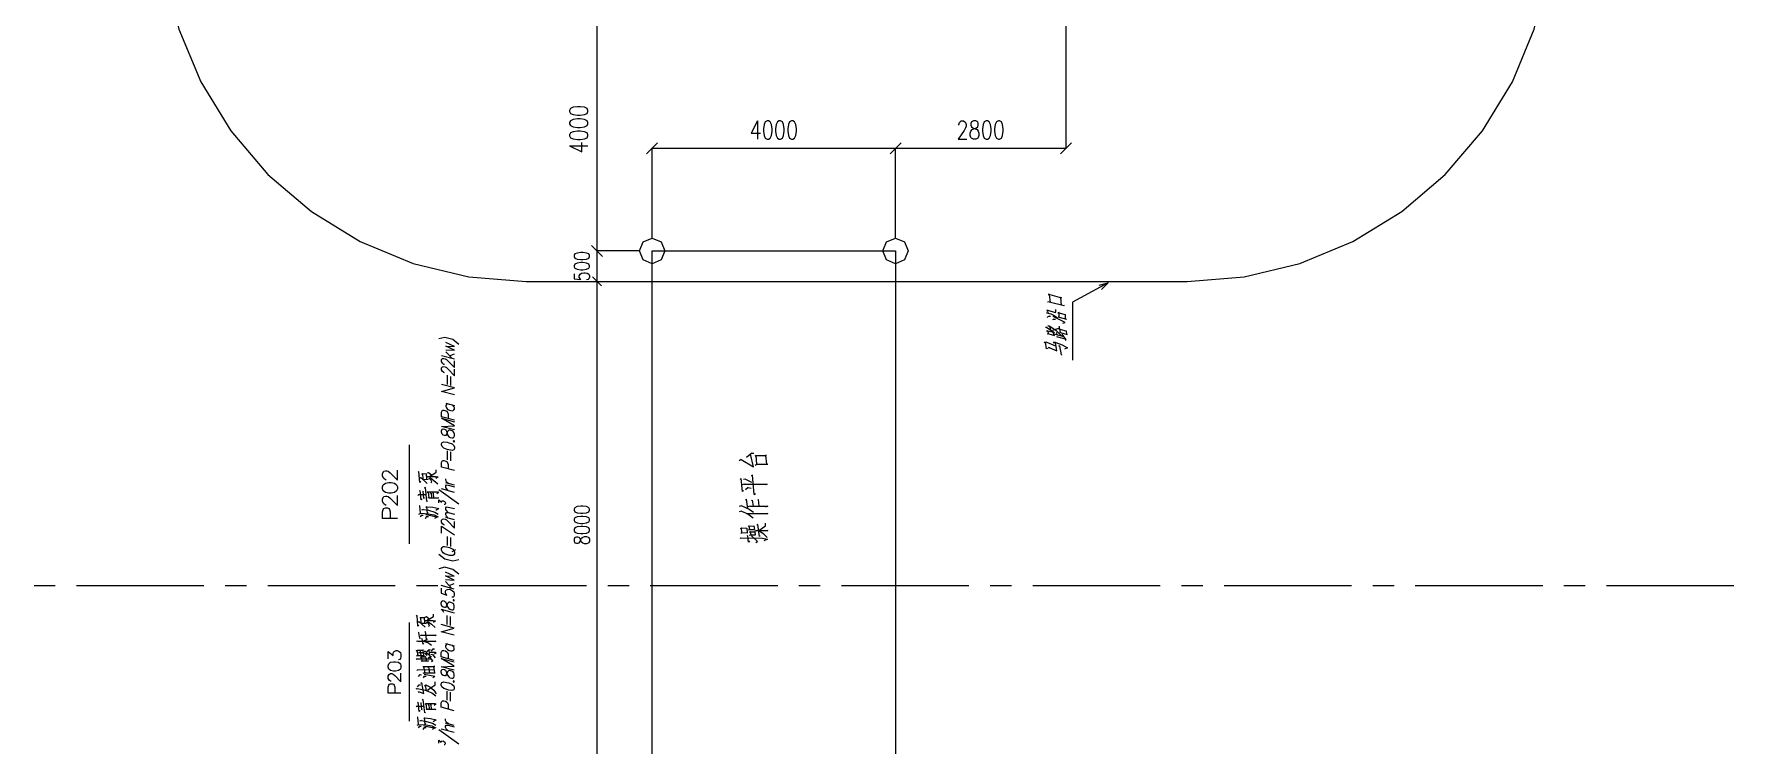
# Model space of a CAD drawing. Header units: millimetres. Extents: x 803 to 707111, y 130 to 2706464.
# Drawn here: x 650955 to 678892, y 2673467 to 2685161 of the extents above; entities that cross this region are included whole.
import ezdxf

# ---------------------------------------------------------------- set-up
doc = ezdxf.new("R2010")
doc.units = ezdxf.units.MM

msp = doc.modelspace()

# ---------------------------------------------------------------- linework, layer by layer
at = {"color": 0, "lineweight": 0}
for points in [[(653041, 2687097), (653115, 2686159), (653335, 2685243), (653695, 2684373), (654187, 2683571), (654799, 2682855), (655514, 2682244), (656317, 2681751), (657187, 2681391), (658102, 2681171), (659041, 2681098)], [(669904, 2681098), (670843, 2681171), (671758, 2681391), (672628, 2681751), (673431, 2682244), (674147, 2682855), (674758, 2683571), (675250, 2684373), (675610, 2685243), (675830, 2686159), (675904, 2687097)], [(660208, 2681598), (660208, 2685597)], [(667912, 2685607), (667912, 2683282)], [(662843, 2683734), (662743, 2683535), (662893, 2683535)], [(662843, 2683734), (662843, 2683435)], [(666153, 2683663), (666153, 2683677), (666162, 2683706), (666173, 2683720), (666192, 2683734), (666232, 2683734), (666253, 2683720), (666262, 2683706), (666272, 2683677), (666272, 2683649), (666262, 2683620), (666243, 2683577), (666143, 2683435), (666283, 2683435)], [(659757, 2683327), (659958, 2683227), (659958, 2683377)], [(659757, 2683327), (660058, 2683327)], [(661203, 2683374), (661023, 2683195)], [(661113, 2681811), (661113, 2683287)], [(661113, 2683284), (665113, 2683284)], [(665023, 2683195), (665203, 2683374)], [(665203, 2683374), (665023, 2683195)], [(665113, 2681811), (665113, 2683287)], [(665113, 2681811), (665113, 2683287)], [(665113, 2683284), (667912, 2683284)], [(667822, 2683195), (668002, 2683374)], [(660118, 2681688), (660298, 2681508)], [(660283, 2681523), (660133, 2681672)], [(660900, 2681598), (660205, 2681598)], [(660900, 2681598), (660206, 2681598)], [(660208, 2681098), (660208, 2681598)], [(661113, 2671598), (661113, 2681598)], [(661113, 2681598), (665113, 2681598)], [(665113, 2681598), (665113, 2671598)], [(659833, 2681223), (659833, 2681139), (659940, 2681131), (659928, 2681139), (659916, 2681165), (659916, 2681189), (659928, 2681214), (659952, 2681231), (659988, 2681239), (660011, 2681239), (660047, 2681231), (660071, 2681214), (660082, 2681189), (660082, 2681165), (660071, 2681139), (660059, 2681131), (660035, 2681122)], [(660283, 2681023), (660133, 2681173)], [(660133, 2681173), (660283, 2681023)], [(659041, 2681098), (669904, 2681098)], [(660210, 2681098), (660206, 2681098)], [(660210, 2681098), (660206, 2681098)], [(660208, 2673098), (660208, 2681098)], [(667658, 2680754), (667645, 2680882), (667620, 2680881), (667648, 2680882), (667843, 2680829), (667824, 2680834), (667837, 2680710)], [(668477, 2681002), (668019, 2680758)], [(668458, 2681037), (668609, 2681073)], [(668609, 2681073), (668477, 2681002)], [(668609, 2681073), (668495, 2680967)], [(667620, 2680574), (667614, 2680621), (667598, 2680621), (667614, 2680623), (667736, 2680586), (667749, 2680593), (667749, 2680636)], [(667639, 2680763), (667611, 2680757)], [(667639, 2680763), (667885, 2680700), (667872, 2680695)], [(668019, 2680758), (668019, 2679802)], [(667598, 2680340), (667576, 2680338)], [(667601, 2680581), (667592, 2680577)], [(667598, 2680340), (667727, 2680256)], [(667601, 2680581), (667667, 2680563), (667711, 2680543), (667739, 2680527), (667777, 2680497)], [(667636, 2680527), (667601, 2680505)], [(667642, 2680363), (667614, 2680367), (667651, 2680361), (667755, 2680290), (667834, 2680208)], [(667636, 2680527), (667658, 2680525)], [(667642, 2680363), (667661, 2680305)], [(667715, 2680479), (667692, 2680464)], [(667806, 2680332), (667692, 2680293)], [(667862, 2680411), (667903, 2680422), (667705, 2680521)], [(667715, 2680479), (667743, 2680475)], [(667803, 2680509), (667800, 2680585), (667781, 2680584), (667796, 2680584), (667900, 2680556), (667903, 2680486)], [(667803, 2680511), (667784, 2680509)], [(667803, 2680511), (667925, 2680478)], [(667806, 2680332), (667806, 2680364)], [(657937, 2680064), (657838, 2680141), (657708, 2680176), (657609, 2680152)], [(657722, 2679974), (657866, 2679966), (657722, 2680035), (657866, 2680028), (657722, 2680097)], [(667611, 2679997), (667592, 2679992), (667576, 2680101), (667554, 2680096), (667582, 2680103), (667743, 2680038)], [(667614, 2680285), (667595, 2680282), (667614, 2680287), (667708, 2680262), (667702, 2680263), (667708, 2680214)], [(667630, 2680235), (667607, 2680231)], [(667614, 2680285), (667623, 2680235)], [(667630, 2680235), (667724, 2680210), (667715, 2680211)], [(667648, 2680005), (667762, 2679959), (667743, 2680095), (667705, 2680095), (667746, 2680096), (667850, 2680056), (667938, 2680005), (667888, 2679986)], [(667715, 2680235), (667878, 2680193)], [(667771, 2680222), (667765, 2680253), (667755, 2680249)], [(667777, 2680188), (667758, 2680183)], [(667777, 2680188), (667903, 2680154)], [(667840, 2679889), (667815, 2680041), (667793, 2680036)], [(667824, 2680257), (667815, 2680311), (667796, 2680312), (667821, 2680311), (667925, 2680283), (667916, 2680286), (667922, 2680231)], [(667824, 2680257), (667809, 2680253)], [(667824, 2680257), (667932, 2680228), (667919, 2680228)], [(667916, 2680136), (667853, 2680231)], [(667916, 2680136), (667900, 2680126)], [(657866, 2679818), (657650, 2679876)], [(657701, 2679732), (657691, 2679735), (657670, 2679753), (657650, 2679783), (657650, 2679814), (657670, 2679833), (657691, 2679834), (657711, 2679828), (657732, 2679816), (657763, 2679790), (657866, 2679682), (657866, 2679793)], [(657825, 2679829), (657722, 2679943)], [(657783, 2679877), (657866, 2679910)], [(667648, 2680005), (667620, 2680005)], [(667840, 2679889), (667853, 2679895)], [(657701, 2679597), (657691, 2679599), (657670, 2679617), (657650, 2679647), (657650, 2679678), (657670, 2679697), (657691, 2679698), (657711, 2679692), (657732, 2679681), (657763, 2679654), (657866, 2679546), (657866, 2679657)], [(657742, 2679555), (657742, 2679406)], [(657804, 2679390), (657804, 2679538)], [(657866, 2679232), (657650, 2679289), (657866, 2679349), (657650, 2679407)], [(657866, 2678818), (657650, 2678876), (657650, 2678950), (657660, 2678972), (657670, 2678981), (657691, 2678982), (657722, 2678974), (657742, 2678962), (657752, 2678947), (657763, 2678920), (657763, 2678846)], [(657722, 2679097), (657866, 2679059)], [(657752, 2679089), (657732, 2679076), (657722, 2679060), (657722, 2679042), (657732, 2679020), (657752, 2678996), (657783, 2678982), (657804, 2678977), (657835, 2678974), (657855, 2678987), (657866, 2679003), (657866, 2679022), (657855, 2679043), (657835, 2679067)], [(657866, 2678658), (657650, 2678716), (657866, 2678725), (657650, 2678851), (657866, 2678793)], [(657124, 2676789), (657124, 2678412)], [(657866, 2677991), (657650, 2678049), (657650, 2678123), (657660, 2678145), (657670, 2678154), (657691, 2678155), (657722, 2678147), (657742, 2678135), (657752, 2678120), (657763, 2678093), (657763, 2678019)], [(657742, 2678314), (657742, 2678166)], [(657804, 2678150), (657804, 2678298)], [(662577, 2678173), (662541, 2678151)], [(662577, 2678173), (662777, 2678054), (662730, 2678258)], [(662753, 2678274), (662663, 2678208)], [(662753, 2678274), (662785, 2678274)], [(662836, 2678098), (662820, 2678236), (662805, 2678230), (662824, 2678236), (662990, 2678239), (662974, 2678239), (662990, 2678095)], [(662840, 2678095), (662805, 2678076)], [(662840, 2678095), (663017, 2678095)], [(656740, 2677841), (656729, 2677841), (656706, 2677860), (656683, 2677897), (656683, 2677943), (656706, 2677980), (656729, 2677989), (656752, 2677989), (656775, 2677980), (656810, 2677952), (656926, 2677832), (656926, 2677999)], [(657293, 2677794), (657281, 2677978), (657267, 2677965)], [(657293, 2677794), (657313, 2677813)], [(657296, 2677858), (657313, 2677876), (657418, 2677779)], [(657338, 2677942), (657330, 2677930)], [(657330, 2677930), (657338, 2677939)], [(657338, 2677942), (657409, 2677939)], [(657338, 2677939), (657344, 2677847)], [(657435, 2677842), (657358, 2677840)], [(657412, 2677844), (657406, 2677942)], [(657432, 2677894), (657415, 2677883)], [(657421, 2677951), (657440, 2677958), (657486, 2677919), (657460, 2677896), (657562, 2677962), (657562, 2678001)], [(657432, 2677894), (657557, 2677892), (657596, 2677887), (657559, 2677858)], [(657491, 2677806), (657460, 2677869), (657443, 2677853), (657469, 2677871), (657528, 2677829), (657591, 2677772)], [(657491, 2677806), (657477, 2677790)], [(657783, 2677773), (657752, 2677787), (657732, 2677811), (657722, 2677832), (657722, 2677857)], [(662616, 2677663), (662596, 2677647), (662577, 2677859), (662557, 2677843)], [(662647, 2677852), (662616, 2677846)], [(662647, 2677852), (662746, 2677799)], [(662789, 2677600), (662762, 2677915), (662738, 2677903)], [(656740, 2677425), (656729, 2677425), (656706, 2677443), (656683, 2677480), (656683, 2677526), (656706, 2677564), (656729, 2677573), (656752, 2677573), (656775, 2677564), (656810, 2677536), (656926, 2677416), (656926, 2677582)], [(657281, 2677597), (657265, 2677583)], [(657281, 2677597), (657398, 2677597)], [(657336, 2677522), (657318, 2677509), (657301, 2677663), (657290, 2677654)], [(657369, 2677543), (657361, 2677534), (657350, 2677652), (657344, 2677643)], [(657423, 2677493), (657412, 2677482), (657386, 2677710), (657369, 2677699)], [(657432, 2677640), (657418, 2677631), (657435, 2677640), (657585, 2677640), (657605, 2677634), (657573, 2677606)], [(657446, 2677545), (657429, 2677538)], [(657432, 2677640), (657443, 2677545)], [(657446, 2677545), (657602, 2677545), (657588, 2677536)], [(657480, 2677620), (657466, 2677613)], [(657480, 2677620), (657488, 2677549)], [(657525, 2677545), (657520, 2677622), (657506, 2677615)], [(657937, 2677441), (657609, 2677677)], [(657866, 2677633), (657650, 2677691)], [(657866, 2677750), (657722, 2677789)], [(657763, 2677661), (657732, 2677694), (657722, 2677715), (657722, 2677740), (657732, 2677756), (657763, 2677753), (657866, 2677726)], [(662624, 2677767), (662592, 2677755)], [(662624, 2677767), (663002, 2677767), (662970, 2677755)], [(662691, 2677714), (662647, 2677673)], [(662691, 2677714), (662742, 2677701)], [(662789, 2677600), (662809, 2677613)], [(656926, 2677203), (656683, 2677203), (656683, 2677314), (656694, 2677351), (656706, 2677369), (656729, 2677379), (656764, 2677379), (656787, 2677369), (656798, 2677351), (656810, 2677314), (656810, 2677203)], [(657281, 2677277), (657310, 2677289), (657432, 2677282), (657531, 2677264), (657599, 2677230)], [(657307, 2677291), (657296, 2677413), (657284, 2677404)], [(657324, 2677257), (657299, 2677232)], [(657355, 2677352), (657324, 2677341)], [(657324, 2677257), (657350, 2677259)], [(657355, 2677352), (657440, 2677339), (657542, 2677309), (657599, 2677275)], [(657421, 2677293), (657409, 2677397), (657395, 2677388), (657415, 2677397), (657511, 2677391), (657605, 2677366), (657557, 2677334)], [(657579, 2677227), (657395, 2677261)], [(657421, 2677293), (657432, 2677305)], [(657609, 2677461), (657609, 2677508), (657650, 2677472), (657650, 2677484), (657655, 2677492), (657660, 2677494), (657676, 2677496), (657686, 2677493), (657701, 2677483), (657711, 2677474), (657716, 2677460), (657716, 2677448), (657711, 2677437), (657707, 2677432), (657696, 2677432)], [(657763, 2677300), (657732, 2677333), (657722, 2677354), (657722, 2677379), (657732, 2677394), (657763, 2677392), (657866, 2677365)], [(657763, 2677207), (657732, 2677240), (657722, 2677261), (657722, 2677286), (657732, 2677302), (657763, 2677300), (657866, 2677272)], [(662588, 2677411), (662541, 2677399)], [(662580, 2677326), (662545, 2677311)], [(662580, 2677326), (662683, 2677279), (662773, 2677213)], [(662588, 2677411), (662706, 2677355), (662777, 2677307)], [(662686, 2677367), (662663, 2677522), (662647, 2677503)], [(662663, 2677288), (663013, 2677288), (662994, 2677276)], [(662730, 2677405), (662686, 2677396)], [(662730, 2677405), (663013, 2677405), (662974, 2677389)], [(662757, 2677503), (662746, 2677493)], [(662757, 2677503), (662773, 2677405)], [(662872, 2677405), (662860, 2677515), (662848, 2677506)], [(657403, 2677234), (657381, 2677200)], [(657403, 2677234), (657437, 2677234)], [(657579, 2677227), (657536, 2677203)], [(657701, 2677094), (657691, 2677097), (657670, 2677115), (657650, 2677145), (657650, 2677176), (657670, 2677195), (657691, 2677196), (657711, 2677190), (657732, 2677179), (657763, 2677152), (657866, 2677044), (657866, 2677155)], [(657650, 2676960), (657650, 2677077), (657866, 2676933)], [(657866, 2677180), (657722, 2677218)], [(662588, 2676974), (662580, 2677046), (662565, 2677036), (662584, 2677049), (662667, 2677046), (662675, 2676974)], [(662588, 2676974), (662568, 2676955)], [(662588, 2676974), (662683, 2676970)], [(662710, 2677024), (662695, 2677012)], [(662718, 2677021), (662710, 2677078), (662698, 2677068), (662706, 2677081), (662781, 2677078)], [(662710, 2677024), (662797, 2677024)], [(662726, 2676986), (662714, 2676977), (662726, 2676986), (662801, 2676986), (662805, 2676933)], [(662726, 2676986), (662734, 2676933)], [(662785, 2677081), (662793, 2677024)], [(662801, 2676993), (662820, 2677008), (663013, 2677008), (662998, 2676999)], [(662884, 2676920), (662876, 2676908), (662848, 2677106), (662832, 2677093)], [(662864, 2677008), (662974, 2677081), (662978, 2677128)], [(662947, 2676948), (662872, 2676996)], [(657742, 2676910), (657742, 2676762)], [(657804, 2676746), (657804, 2676894)], [(657825, 2676660), (657886, 2676693)], [(662573, 2676885), (662557, 2676873)], [(662573, 2676885), (662927, 2676882), (663009, 2676866), (662947, 2676835)], [(662714, 2676835), (662698, 2676816), (662683, 2676917), (662667, 2676914)], [(662726, 2676933), (662714, 2676923)], [(662726, 2676933), (662813, 2676933)], [(662817, 2676807), (662844, 2676826), (662746, 2676917)], [(662947, 2676948), (663005, 2676892)], [(657609, 2676619), (657708, 2676542), (657838, 2676507), (657937, 2676531)], [(657934, 2676291), (657835, 2676368), (657704, 2676403), (657605, 2676379)], [(657718, 2676200), (657862, 2676193), (657718, 2676262), (657862, 2676254), (657718, 2676324)], [(657821, 2676055), (657718, 2676170)], [(657780, 2676103), (657862, 2676137)], [(651304, 2676098), (650955, 2676098)], [(653748, 2676098), (651653, 2676098)], [(654446, 2676098), (654097, 2676098)], [(656891, 2676098), (654796, 2676098)], [(657590, 2676098), (657240, 2676098)], [(657862, 2676045), (657646, 2676102)], [(657646, 2676059), (657646, 2675979), (657739, 2675942), (657728, 2675957), (657718, 2675985), (657718, 2676009), (657728, 2676031), (657749, 2676038), (657780, 2676042), (657801, 2676036), (657831, 2676016), (657852, 2675998), (657862, 2675970), (657862, 2675946), (657852, 2675924), (657842, 2675914), (657821, 2675914)], [(660034, 2676098), (657939, 2676098)], [(660733, 2676098), (660383, 2676098)], [(663177, 2676098), (661082, 2676098)], [(663876, 2676098), (663526, 2676098)], [(666320, 2676098), (664225, 2676098)], [(667019, 2676098), (666669, 2676098)], [(669463, 2676098), (667368, 2676098)], [(670161, 2676098), (669812, 2676098)], [(672606, 2676098), (670511, 2676098)], [(673305, 2676098), (672955, 2676098)], [(675749, 2676098), (673654, 2676098)], [(676447, 2676098), (676098, 2676098)], [(678892, 2676098), (676797, 2676098)], [(657260, 2675433), (657249, 2675612), (657236, 2675599)], [(657304, 2675577), (657296, 2675565)], [(657296, 2675565), (657304, 2675575)], [(657304, 2675577), (657373, 2675575)], [(657304, 2675575), (657310, 2675484)], [(657376, 2675482), (657370, 2675577)], [(657384, 2675585), (657403, 2675592), (657448, 2675554), (657423, 2675532), (657522, 2675596), (657522, 2675634)], [(657688, 2675660), (657677, 2675681), (657646, 2675714), (657862, 2675656)], [(657739, 2675608), (657739, 2675460)], [(657801, 2675444), (657801, 2675592)], [(657124, 2673873), (657124, 2675496)], [(657260, 2675433), (657280, 2675451)], [(657263, 2675495), (657280, 2675513), (657381, 2675418)], [(657307, 2675241), (657293, 2675233), (657277, 2675332), (657266, 2675323)], [(657398, 2675480), (657324, 2675477)], [(657412, 2675235), (657403, 2675224), (657390, 2675347), (657376, 2675338)], [(657395, 2675530), (657379, 2675519)], [(657395, 2675530), (657516, 2675528), (657555, 2675524), (657519, 2675495)], [(657453, 2675444), (657423, 2675506), (657406, 2675491), (657431, 2675508), (657489, 2675466), (657550, 2675411)], [(657453, 2675444), (657439, 2675429)], [(657862, 2675286), (657646, 2675344), (657862, 2675403), (657646, 2675461)], [(656775, 2674897), (656775, 2675017), (656855, 2674953), (656855, 2674985), (656865, 2675009), (656875, 2675017), (656905, 2675033), (656925, 2675033), (656955, 2675017), (656975, 2675001), (656985, 2674969), (656985, 2674937), (656975, 2674905), (656965, 2674889), (656945, 2674881)], [(657266, 2674955), (657252, 2675037), (657236, 2675030), (657255, 2675039), (657357, 2675039), (657346, 2675039), (657357, 2674955)], [(657260, 2675191), (657238, 2675182)], [(657260, 2675191), (657561, 2675191), (657536, 2675180)], [(657296, 2675039), (657313, 2674959)], [(657321, 2675286), (657299, 2675274)], [(657362, 2675149), (657351, 2675138), (657335, 2675228), (657318, 2675222)], [(657321, 2675286), (657566, 2675286), (657547, 2675274)], [(657442, 2675155), (657360, 2675182)], [(657362, 2675193), (657420, 2675222)], [(657390, 2675021), (657368, 2675019)], [(657390, 2675021), (657461, 2674948), (657448, 2675034)], [(657412, 2675021), (657448, 2675050), (657467, 2675047)], [(657442, 2675155), (657489, 2675125)], [(657489, 2675025), (657514, 2675063), (657539, 2675061)], [(657862, 2674872), (657646, 2674930), (657646, 2675004), (657657, 2675026), (657667, 2675035), (657688, 2675036), (657718, 2675028), (657739, 2675016), (657749, 2675001), (657759, 2674973), (657759, 2674900)], [(657718, 2675151), (657862, 2675113)], [(657749, 2675143), (657728, 2675130), (657718, 2675114), (657718, 2675096), (657728, 2675074), (657749, 2675050), (657780, 2675036), (657801, 2675031), (657831, 2675028), (657852, 2675041), (657862, 2675057), (657862, 2675076), (657852, 2675097), (657831, 2675121)], [(657249, 2674900), (657233, 2674889)], [(657255, 2674955), (657238, 2674942)], [(657249, 2674900), (657475, 2674900)], [(657255, 2674955), (657370, 2674955)], [(657348, 2674997), (657271, 2674997)], [(657318, 2674930), (657307, 2674922), (657321, 2674933), (657395, 2674933), (657387, 2674930), (657398, 2674871)], [(657332, 2674867), (657315, 2674854)], [(657318, 2674930), (657329, 2674867)], [(657332, 2674867), (657436, 2674867), (657423, 2674862)], [(657354, 2674774), (657376, 2674670)], [(657354, 2674774), (657544, 2674774), (657522, 2674774), (657539, 2674668)], [(657379, 2674992), (657357, 2674984)], [(657379, 2674992), (657412, 2674955), (657409, 2674994)], [(657436, 2674761), (657423, 2674754)], [(657431, 2674913), (657467, 2674937), (657489, 2674935)], [(657436, 2674761), (657453, 2674666)], [(657467, 2675006), (657453, 2674997)], [(657508, 2674864), (657461, 2674928)], [(657467, 2675006), (657550, 2675006), (657566, 2674999), (657539, 2674975)], [(657503, 2674970), (657475, 2674964)], [(657508, 2674864), (657489, 2674847)], [(657503, 2674970), (657547, 2674917)], [(657862, 2674712), (657646, 2674769), (657862, 2674779), (657646, 2674905), (657862, 2674847)], [(656825, 2674529), (656815, 2674529), (656795, 2674545), (656775, 2674577), (656775, 2674617), (656795, 2674649), (656815, 2674657), (656835, 2674657), (656855, 2674649), (656885, 2674625), (656985, 2674521), (656985, 2674665)], [(656985, 2674337), (656775, 2674337), (656775, 2674433), (656785, 2674465), (656795, 2674481), (656815, 2674489), (656845, 2674489), (656865, 2674481), (656875, 2674465), (656885, 2674433), (656885, 2674337)], [(657244, 2674706), (657257, 2674719), (657530, 2674721)], [(657257, 2674437), (657285, 2674470), (657304, 2674470)], [(657271, 2674609), (657299, 2674640), (657321, 2674633)], [(657285, 2674355), (657362, 2674331), (657329, 2674503), (657307, 2674496)], [(657368, 2674668), (657343, 2674657)], [(657368, 2674615), (657348, 2674584)], [(657541, 2674611), (657365, 2674640)], [(657368, 2674668), (657550, 2674668)], [(657368, 2674615), (657398, 2674613)], [(657395, 2674470), (657376, 2674452)], [(657376, 2674452), (657384, 2674466)], [(657384, 2674466), (657401, 2674377)], [(657395, 2674470), (657459, 2674437), (657527, 2674384), (657566, 2674322)], [(657428, 2674390), (657550, 2674472), (657550, 2674520)], [(657541, 2674611), (657508, 2674587)], [(657249, 2674413), (657230, 2674402)], [(657249, 2674413), (657381, 2674384), (657492, 2674338), (657561, 2674289)], [(657302, 2674049), (657285, 2674036), (657269, 2674186), (657257, 2674177)], [(657285, 2674355), (657266, 2674344)], [(657335, 2674069), (657327, 2674060), (657315, 2674174), (657310, 2674166)], [(657387, 2674020), (657376, 2674009), (657351, 2674232), (657335, 2674221)], [(657428, 2674390), (657426, 2674373)], [(657862, 2674045), (657646, 2674103), (657646, 2674177), (657657, 2674199), (657667, 2674209), (657688, 2674209), (657718, 2674201), (657739, 2674189), (657749, 2674174), (657759, 2674147), (657759, 2674073)], [(657739, 2674368), (657739, 2674220)], [(657801, 2674204), (657801, 2674352)], [(657249, 2674122), (657233, 2674108)], [(657249, 2674122), (657362, 2674122)], [(657274, 2673824), (657263, 2673943), (657252, 2673934)], [(657384, 2673826), (657373, 2673928), (657360, 2673919), (657379, 2673928), (657473, 2673921), (657564, 2673897), (657516, 2673866)], [(657395, 2674163), (657381, 2674155), (657398, 2674163), (657544, 2674163), (657564, 2674157), (657533, 2674130)], [(657409, 2674071), (657393, 2674064)], [(657395, 2674163), (657406, 2674071)], [(657409, 2674071), (657561, 2674071), (657547, 2674062)], [(657442, 2674143), (657428, 2674137)], [(657442, 2674143), (657450, 2674075)], [(657486, 2674071), (657481, 2674146), (657467, 2674139)], [(657780, 2673827), (657749, 2673841), (657728, 2673865), (657718, 2673886), (657718, 2673911)], [(657249, 2673811), (657277, 2673822), (657395, 2673815), (657492, 2673797), (657558, 2673764)], [(657290, 2673791), (657266, 2673767)], [(657321, 2673883), (657290, 2673873)], [(657290, 2673791), (657315, 2673793)], [(657321, 2673883), (657403, 2673870), (657503, 2673842), (657558, 2673809)], [(657368, 2673769), (657346, 2673736)], [(657539, 2673762), (657360, 2673795)], [(657368, 2673769), (657401, 2673769)], [(657384, 2673826), (657395, 2673837)], [(657539, 2673762), (657497, 2673738)], [(657934, 2673495), (657605, 2673731)], [(657862, 2673687), (657646, 2673745)], [(657862, 2673804), (657718, 2673843)], [(657759, 2673715), (657728, 2673748), (657718, 2673769), (657718, 2673794), (657728, 2673809), (657759, 2673807), (657862, 2673780)], [(657605, 2673515), (657605, 2673562), (657646, 2673526), (657646, 2673539), (657652, 2673546), (657657, 2673548), (657672, 2673550), (657682, 2673547), (657698, 2673537), (657708, 2673528), (657713, 2673514), (657713, 2673502), (657708, 2673491), (657703, 2673486), (657693, 2673486)]]:
    msp.add_lwpolyline(points, dxfattribs=at)
for points in [[(659757, 2683887), (659772, 2683857), (659815, 2683837), (659886, 2683827), (659929, 2683827), (660000, 2683837), (660043, 2683857), (660058, 2683887), (660058, 2683907), (660043, 2683937), (660000, 2683957), (659929, 2683967), (659886, 2683967), (659815, 2683957), (659772, 2683937), (659757, 2683907)], [(659757, 2683687), (659772, 2683657), (659815, 2683637), (659886, 2683627), (659929, 2683627), (660000, 2683637), (660043, 2683657), (660058, 2683687), (660058, 2683707), (660043, 2683737), (660000, 2683757), (659929, 2683767), (659886, 2683767), (659815, 2683757), (659772, 2683737), (659757, 2683707)], [(663003, 2683734), (662973, 2683720), (662953, 2683677), (662943, 2683606), (662943, 2683563), (662953, 2683492), (662973, 2683449), (663003, 2683435), (663023, 2683435), (663053, 2683449), (663073, 2683492), (663083, 2683563), (663083, 2683606), (663073, 2683677), (663053, 2683720), (663023, 2683734)], [(663203, 2683734), (663173, 2683720), (663153, 2683677), (663143, 2683606), (663143, 2683563), (663153, 2683492), (663173, 2683449), (663203, 2683435), (663223, 2683435), (663253, 2683449), (663273, 2683492), (663283, 2683563), (663283, 2683606), (663273, 2683677), (663253, 2683720), (663223, 2683734)], [(663403, 2683734), (663373, 2683720), (663353, 2683677), (663343, 2683606), (663343, 2683563), (663353, 2683492), (663373, 2683449), (663403, 2683435), (663423, 2683435), (663453, 2683449), (663473, 2683492), (663483, 2683563), (663483, 2683606), (663473, 2683677), (663453, 2683720), (663423, 2683734)], [(666393, 2683734), (666363, 2683720), (666353, 2683692), (666353, 2683663), (666363, 2683634), (666383, 2683620), (666423, 2683606), (666453, 2683592), (666472, 2683563), (666483, 2683535), (666483, 2683492), (666472, 2683463), (666463, 2683449), (666432, 2683435), (666393, 2683435), (666363, 2683449), (666353, 2683463), (666342, 2683492), (666342, 2683535), (666353, 2683563), (666372, 2683592), (666402, 2683606), (666442, 2683620), (666463, 2683634), (666472, 2683663), (666472, 2683692), (666463, 2683720), (666432, 2683734)], [(666603, 2683734), (666572, 2683720), (666553, 2683677), (666542, 2683606), (666542, 2683563), (666553, 2683492), (666572, 2683449), (666603, 2683435), (666623, 2683435), (666652, 2683449), (666672, 2683492), (666682, 2683563), (666682, 2683606), (666672, 2683677), (666652, 2683720), (666623, 2683734)], [(666803, 2683734), (666773, 2683720), (666752, 2683677), (666742, 2683606), (666742, 2683563), (666752, 2683492), (666773, 2683449), (666803, 2683435), (666822, 2683435), (666852, 2683449), (666873, 2683492), (666882, 2683563), (666882, 2683606), (666873, 2683677), (666852, 2683720), (666822, 2683734)], [(659757, 2683487), (659772, 2683457), (659815, 2683437), (659886, 2683427), (659929, 2683427), (660000, 2683437), (660043, 2683457), (660058, 2683487), (660058, 2683507), (660043, 2683537), (660000, 2683557), (659929, 2683567), (659886, 2683567), (659815, 2683557), (659772, 2683537), (659757, 2683507)], [(660903, 2681598), (660965, 2681746), (661113, 2681807), (661261, 2681746), (661322, 2681598), (661261, 2681450), (661113, 2681388), (660965, 2681450)], [(664903, 2681598), (664965, 2681746), (665113, 2681807), (665261, 2681746), (665322, 2681598), (665261, 2681450), (665113, 2681388), (664965, 2681450)], [(659833, 2681506), (659845, 2681481), (659880, 2681464), (659940, 2681456), (659976, 2681456), (660035, 2681464), (660071, 2681481), (660082, 2681506), (660082, 2681523), (660071, 2681548), (660035, 2681564), (659976, 2681573), (659940, 2681573), (659880, 2681564), (659845, 2681548), (659833, 2681523)], [(659833, 2681339), (659845, 2681314), (659880, 2681298), (659940, 2681290), (659976, 2681290), (660035, 2681298), (660071, 2681314), (660082, 2681339), (660082, 2681356), (660071, 2681381), (660035, 2681398), (659976, 2681406), (659940, 2681406), (659880, 2681398), (659845, 2681381), (659833, 2681356)], [(657825, 2678527), (657845, 2678528), (657855, 2678537), (657866, 2678559), (657866, 2678590), (657855, 2678617), (657845, 2678632), (657825, 2678644), (657794, 2678652), (657773, 2678652), (657752, 2678632), (657732, 2678582), (657722, 2678567), (657701, 2678566), (657681, 2678571), (657660, 2678589), (657650, 2678623), (657650, 2678641), (657660, 2678670), (657681, 2678677), (657701, 2678671), (657722, 2678659), (657732, 2678638), (657752, 2678577), (657773, 2678547), (657794, 2678535)], [(657773, 2678330), (657742, 2678339), (657691, 2678359), (657660, 2678386), (657650, 2678413), (657650, 2678432), (657660, 2678454), (657691, 2678464), (657742, 2678456), (657773, 2678448), (657825, 2678428), (657855, 2678401), (657866, 2678374), (657866, 2678355), (657855, 2678333), (657825, 2678323)], [(657855, 2678463), (657863, 2678464), (657866, 2678469), (657863, 2678476), (657855, 2678482), (657848, 2678480), (657845, 2678475), (657848, 2678469)], [(656822, 2677619), (656787, 2677619), (656729, 2677628), (656694, 2677656), (656683, 2677693), (656683, 2677721), (656694, 2677758), (656729, 2677786), (656787, 2677795), (656822, 2677795), (656879, 2677786), (656914, 2677758), (656926, 2677721), (656926, 2677693), (656914, 2677656), (656879, 2677628)], [(659833, 2677340), (659845, 2677315), (659880, 2677298), (659940, 2677290), (659976, 2677290), (660035, 2677298), (660071, 2677315), (660082, 2677340), (660082, 2677356), (660071, 2677381), (660035, 2677398), (659976, 2677407), (659940, 2677407), (659880, 2677398), (659845, 2677381), (659833, 2677356)], [(659833, 2677173), (659845, 2677148), (659880, 2677131), (659940, 2677123), (659976, 2677123), (660035, 2677131), (660071, 2677148), (660082, 2677173), (660082, 2677190), (660071, 2677215), (660035, 2677231), (659976, 2677239), (659940, 2677239), (659880, 2677231), (659845, 2677215), (659833, 2677190)], [(659833, 2677006), (659845, 2676981), (659880, 2676965), (659940, 2676957), (659976, 2676957), (660035, 2676965), (660071, 2676981), (660082, 2677006), (660082, 2677023), (660071, 2677048), (660035, 2677065), (659976, 2677073), (659940, 2677073), (659880, 2677065), (659845, 2677048), (659833, 2677023)], [(657783, 2676597), (657732, 2676611), (657701, 2676625), (657681, 2676637), (657660, 2676661), (657650, 2676682), (657650, 2676713), (657660, 2676729), (657681, 2676742), (657701, 2676742), (657732, 2676740), (657783, 2676726), (657814, 2676712), (657835, 2676700), (657855, 2676677), (657866, 2676655), (657866, 2676624), (657855, 2676608), (657835, 2676595), (657814, 2676595)], [(659833, 2676832), (659845, 2676806), (659868, 2676798), (659892, 2676798), (659916, 2676806), (659928, 2676823), (659940, 2676857), (659952, 2676881), (659976, 2676898), (659999, 2676906), (660035, 2676906), (660059, 2676898), (660071, 2676890), (660082, 2676865), (660082, 2676832), (660071, 2676806), (660059, 2676798), (660035, 2676790), (659999, 2676790), (659976, 2676798), (659952, 2676815), (659940, 2676840), (659928, 2676873), (659916, 2676890), (659892, 2676898), (659868, 2676898), (659845, 2676890), (659833, 2676865)], [(657821, 2675704), (657842, 2675705), (657852, 2675714), (657862, 2675736), (657862, 2675767), (657852, 2675794), (657842, 2675809), (657821, 2675821), (657790, 2675829), (657770, 2675829), (657749, 2675809), (657728, 2675760), (657718, 2675744), (657698, 2675743), (657677, 2675748), (657657, 2675766), (657646, 2675800), (657646, 2675818), (657657, 2675847), (657677, 2675854), (657698, 2675848), (657718, 2675836), (657728, 2675815), (657749, 2675754), (657770, 2675724), (657790, 2675712)], [(657852, 2675850), (657860, 2675851), (657862, 2675856), (657860, 2675863), (657852, 2675868), (657844, 2675866), (657842, 2675862), (657844, 2675855)], [(656895, 2674697), (656865, 2674697), (656815, 2674705), (656785, 2674729), (656775, 2674761), (656775, 2674785), (656785, 2674817), (656815, 2674841), (656865, 2674849), (656895, 2674849), (656945, 2674841), (656975, 2674817), (656985, 2674785), (656985, 2674761), (656975, 2674729), (656945, 2674705)], [(657343, 2674761), (657354, 2674774)], [(657821, 2674581), (657842, 2674581), (657852, 2674591), (657862, 2674613), (657862, 2674644), (657852, 2674671), (657842, 2674686), (657821, 2674698), (657790, 2674706), (657770, 2674706), (657749, 2674686), (657728, 2674636), (657718, 2674620), (657698, 2674620), (657677, 2674625), (657657, 2674643), (657646, 2674677), (657646, 2674695), (657657, 2674724), (657677, 2674730), (657698, 2674725), (657718, 2674713), (657728, 2674692), (657749, 2674631), (657770, 2674601), (657790, 2674589)], [(657770, 2674385), (657739, 2674393), (657688, 2674413), (657657, 2674440), (657646, 2674467), (657646, 2674486), (657657, 2674508), (657688, 2674518), (657739, 2674510), (657770, 2674502), (657821, 2674482), (657852, 2674455), (657862, 2674428), (657862, 2674409), (657852, 2674387), (657821, 2674377)], [(657852, 2674517), (657860, 2674518), (657862, 2674523), (657860, 2674529), (657852, 2674535), (657844, 2674534), (657842, 2674529), (657844, 2674523)]]:
    msp.add_lwpolyline(points, close=True, dxfattribs=at)

doc.saveas('drawing.dxf')
